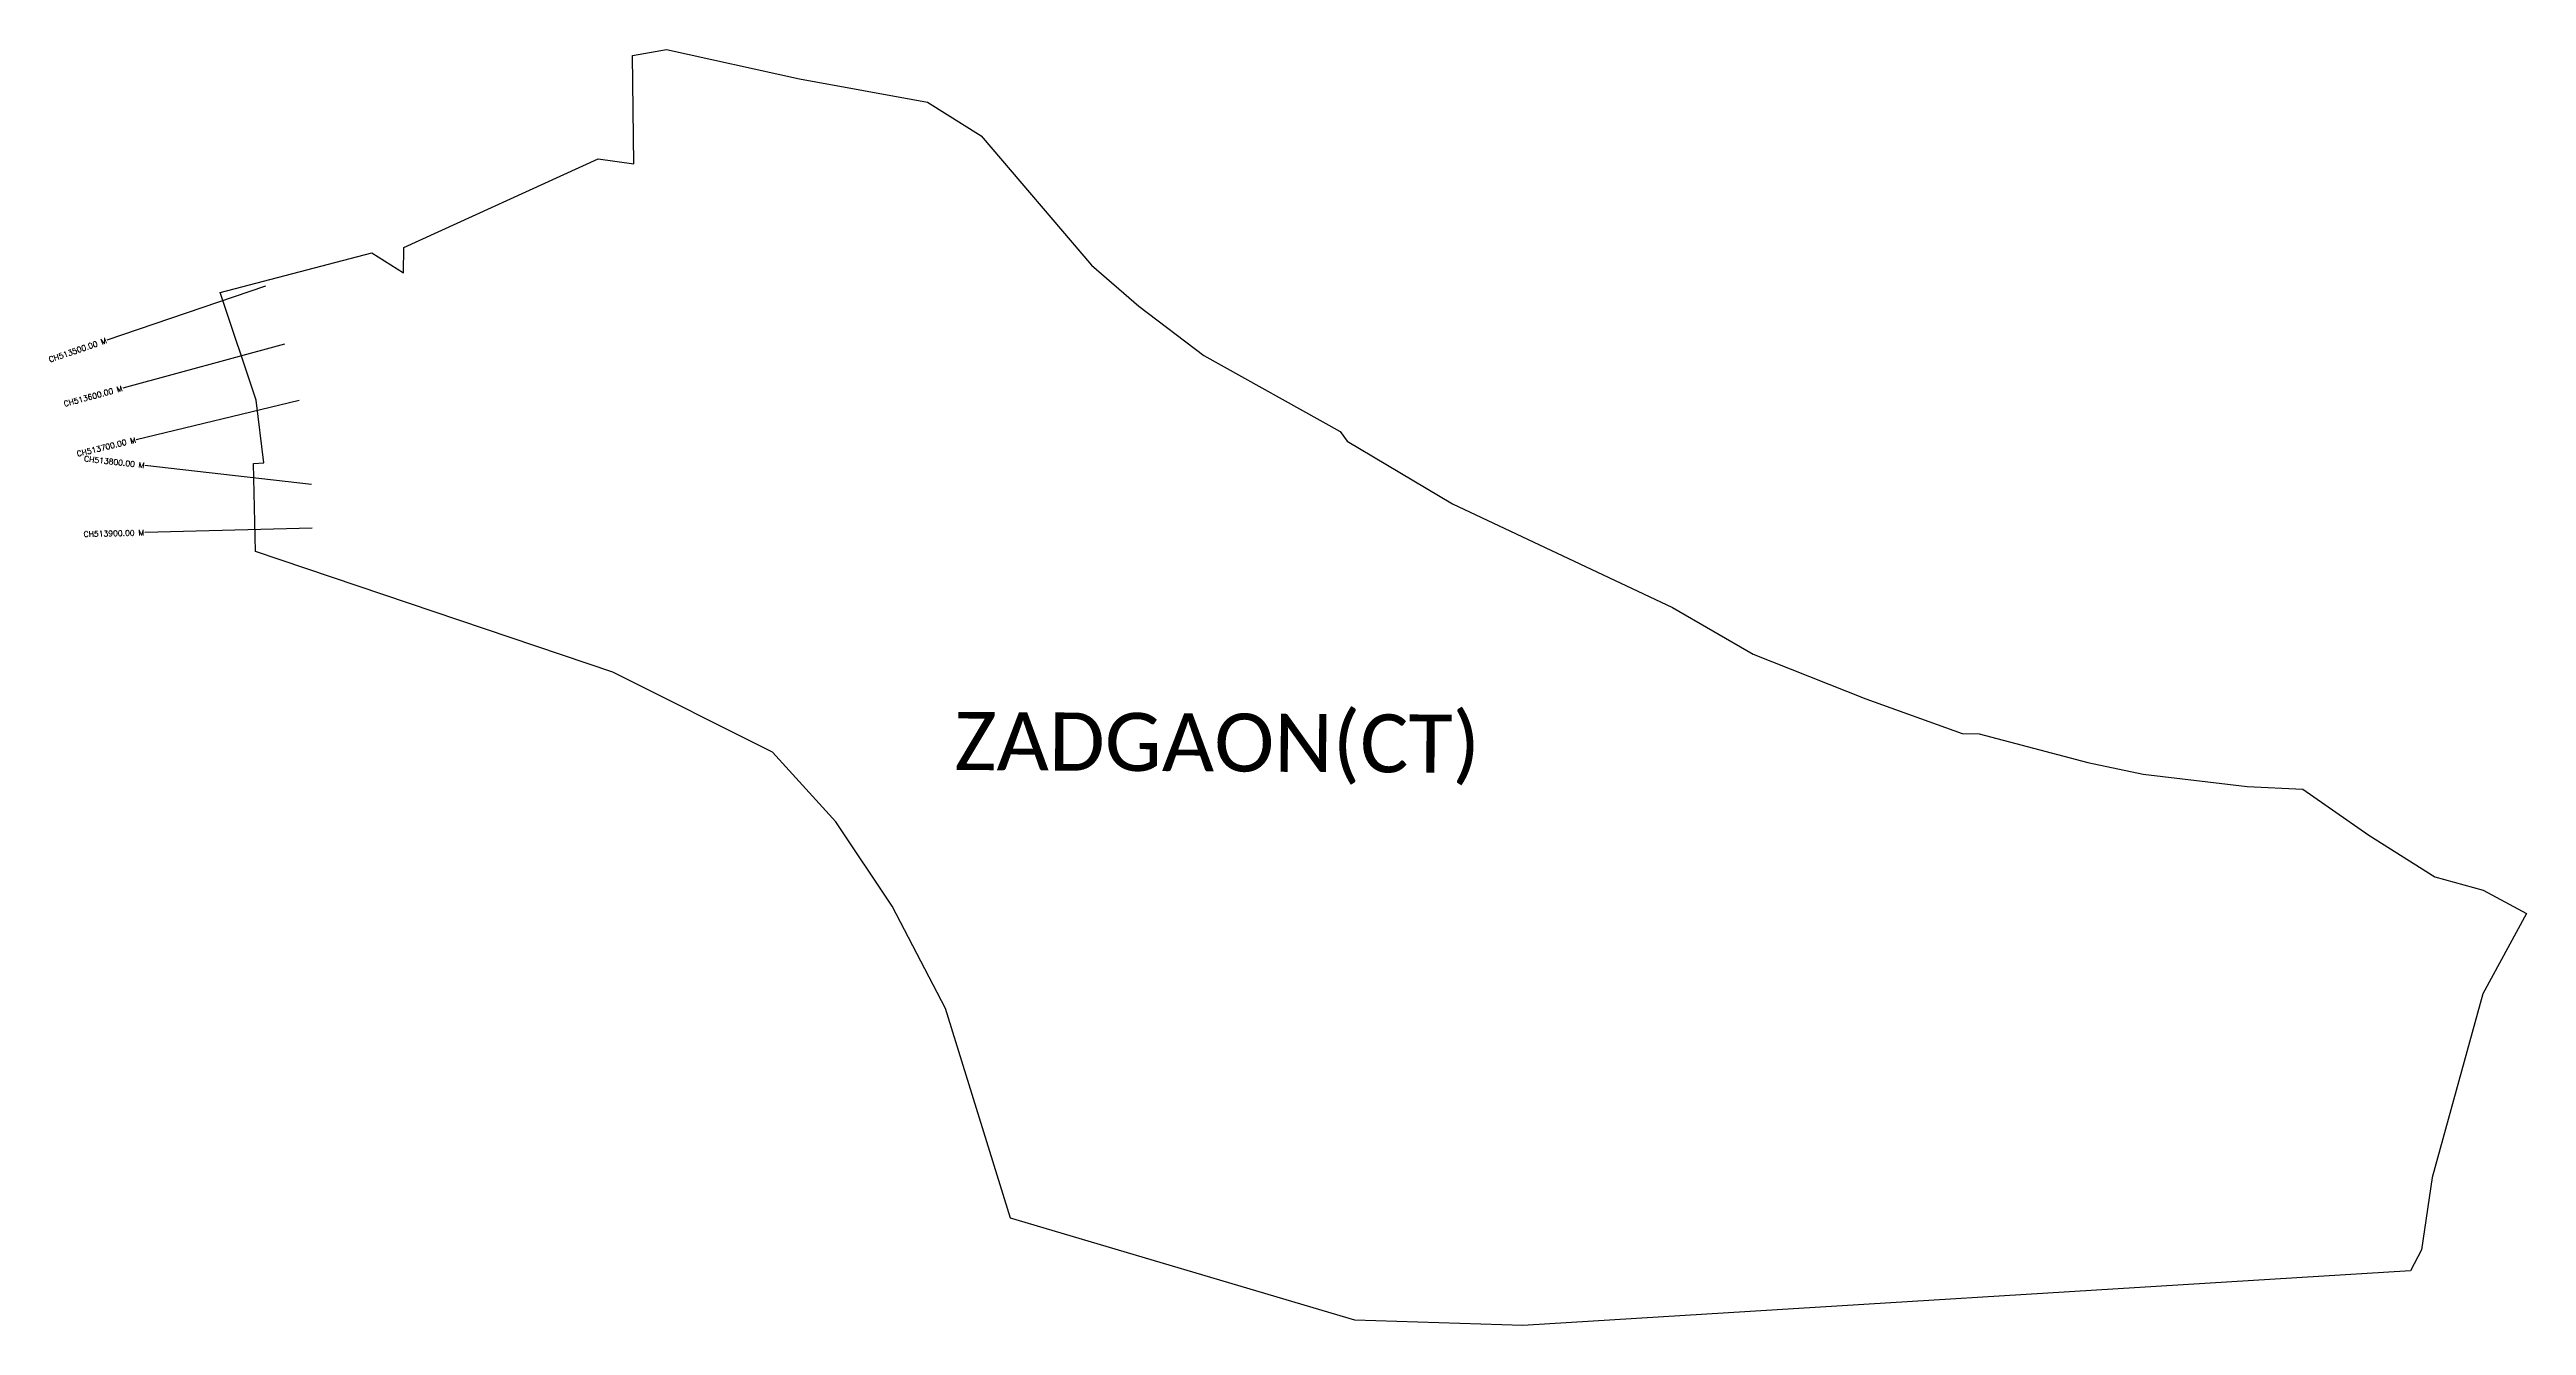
# Model space of a CAD drawing. Header units: metres. Extents: x 317040 to 321476, y 1879798 to 1882083.
import ezdxf
from ezdxf.enums import TextEntityAlignment as Align

# ---------------------------------------------------------------- set-up
doc = ezdxf.new("R2010")
doc.units = ezdxf.units.M
for name, color, linetype in [('CS', 134, 'Continuous'), ('CSMark', 6, 'Continuous'), ('village', 3, 'Continuous'), ('VILLAGE NAME', 250, 'Continuous')]:
    doc.layers.add(name, color=color, linetype=linetype)
doc.styles.get("Standard").update_dxf_attribs({"font": 'simplex.shx'})

msp = doc.modelspace()

# ---------------------------------------------------------------- linework, layer by layer
at = {"layer": 'CS'}
for p, q in [((317426.9, 1881659.7), (317142.9, 1881563)), ((317460.9, 1881555.8), (317171.3, 1881477.2)), ((317487.1, 1881454.7), (317195.4, 1881384.7)), ((317509, 1881304.7), (317210.9, 1881338.6)), ((317510.4, 1881226), (317210.5, 1881218.3))]:
    msp.add_line(p, q, dxfattribs=at)
at = {"layer": 'village', "color": 3, "true_color": 0x00ff00}
msp.add_polyline3d([(321475.6, 1880535.8, 0), (321397.4, 1880392.1, 0), (321307, 1880063.5, 0), (321287.5, 1879933.7, 0), (321268.2, 1879896, 0), (319678.6, 1879798.2, 0), (319377.4, 1879808, 0), (318761, 1879990.7, 0), (318644.7, 1880366, 0), (318548.8, 1880549.1, 0), (318448.2, 1880700.4, 0), (318334.5, 1880825.1, 0), (318048.7, 1880968.1, 0), (317408.9, 1881184.4, 0), (317405.4, 1881342, 0), (317424, 1881343, 0), (317409.9, 1881455.6, 0), (317345.5, 1881648.3, 0), (317617.3, 1881719.4, 0), (317674, 1881683.5, 0), (317674.4, 1881729.2, 0), (318022.4, 1881887.9, 0), (318086.3, 1881878.8, 0), (318084, 1882072.6, 0), (318144.8, 1882083.5, 0), (318383.3, 1882031.2, 0), (318612, 1881989.3, 0), (318708.6, 1881929, 0), (318906, 1881697, 0), (318990.8, 1881623.8, 0), (319106.9, 1881535.5, 0), (319351, 1881399.3, 0), (319363.9, 1881382.3, 0), (319552.6, 1881269.7, 0), (319946.3, 1881084.4, 0), (320091, 1881000.8, 0), (320292.6, 1880920.6, 0), (320464.9, 1880858.5, 0), (320495.4, 1880857.9, 0), (320690, 1880806.8, 0), (320789.2, 1880785.7, 0), (320975.3, 1880763.8, 0), (321075.1, 1880758.9, 0), (321193.6, 1880676.6, 0), (321311.4, 1880601.7, 0), (321398, 1880577.8, 0)], close=True, dxfattribs=at)

# ---------------------------------------------------------------- texts
at = {"layer": 'CSMark'}
for s, rotation, p in [('CH513500.00 M', 18.8102, (317141.9, 1881562.7)), ('CH513600.00 M', 15.1807, (317170.4, 1881476.9)), ('CH513700.00 M', 13.5019, (317194.4, 1881384.4)), ('CH513800.00 M', 353.5282, (317209.9, 1881338.7)), ('CH513900.00 M', 1.4695, (317209.5, 1881218.3))]:
    msp.add_text(s, height=10, rotation=rotation, dxfattribs=at).set_placement(p, align=Align.MIDDLE_RIGHT)
at = {"layer": 'VILLAGE NAME', "insert": (318660.5, 1880897.2), "char_height": 104.042, "attachment_point": 1, "rotation": 359.6762}
msp.add_mtext_dynamic_manual_height_columns('{\\fCalibri|b0|i0|c0|p34;ZADGAON(CT)} ', width=1732.91, gutter_width=520.2, heights=[0], dxfattribs=at)

doc.saveas('drawing.dxf')
